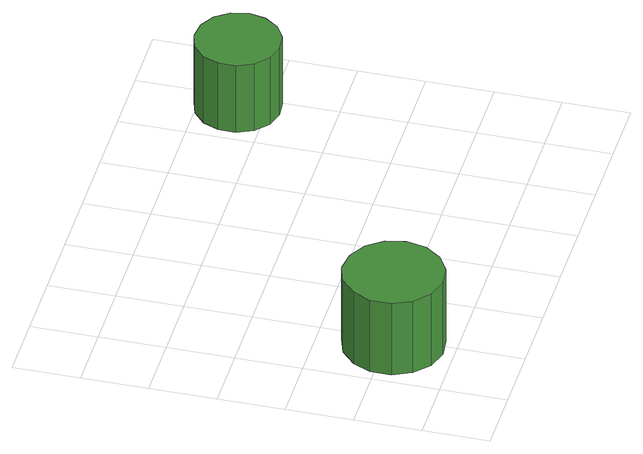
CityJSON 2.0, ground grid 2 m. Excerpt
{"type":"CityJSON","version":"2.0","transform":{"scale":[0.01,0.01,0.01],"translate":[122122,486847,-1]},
"CityObjects":{
"tree1":{"type":"SolitaryVegetationObject","attributes":{"function":"something"},"geometry":[{"type":"MultiSurface","lod":"1","boundaries":[[[0,1,2,3,4,5,6,7,8,9,10,11,12,13,14]],[[15,16,17,18,19,20,21,22,23,24,25,26,27,28,29]],[[0,29,28,1]],[[1,28,27,2]],[[2,27,26,3]],[[3,26,25,4]],[[4,25,24,5]],[[5,24,23,6]],[[6,23,22,7]],[[7,22,21,8]],[[8,21,20,9]],[[9,20,19,10]],[[10,19,18,11]],[[11,18,17,12]],[[12,17,16,13]],[[13,16,15,14]],[[14,15,29,0]]]}]},
"tree2":{"type":"SolitaryVegetationObject","attributes":{"function":"something"},"geometry":[{"type":"MultiSurface","lod":"1","boundaries":[[[30,31,32,33,34,35,36,37,38,39,40,41,42,43,44]],[[45,46,47,48,49,50,51,52,53,54,55,56,57,58,59]],[[30,59,58,31]],[[31,58,57,32]],[[32,57,56,33]],[[33,56,55,34]],[[34,55,54,35]],[[35,54,53,36]],[[36,53,52,37]],[[37,52,51,38]],[[38,51,50,39]],[[39,50,49,40]],[[40,49,48,41]],[[41,48,47,42]],[[42,47,46,43]],[[43,46,45,44]],[[44,45,59,30]]]}]}
},
"vertices":[
[331,182,352],[318,242,352],[281,292,352],[227,323,352],[166,330,352],[107,311,352],[61,269,352],[35,213,352],[35,151,352],[61,94,352],[107,52,352],[166,33,352],[227,40,352],[281,71,352],[318,121,352],[318,121,99],[281,71,99],[227,40,99],[166,33,99],[107,52,99],[61,94,99],[35,151,99],[35,213,99],[61,269,99],[107,311,99],[166,330,99],[227,323,99],[281,292,99],[318,242,99],[331,182,99],
[1280,887,339],[1269,939,339],[1238,981,339],[1192,1007,339],[1140,1013,339],[1090,997,339],[1051,962,339],[1030,914,339],[1030,861,339],[1051,813,339],[1090,778,339],[1140,762,339],[1192,767,339],[1238,793,339],[1269,836,339],[1269,836,103],[1238,793,103],[1192,767,103],[1140,762,103],[1090,778,103],[1051,813,103],[1030,861,103],[1030,914,103],[1051,962,103],[1090,997,103],[1140,1013,103],[1192,1007,103],[1238,981,103],[1269,939,103],[1280,887,103]
]}
